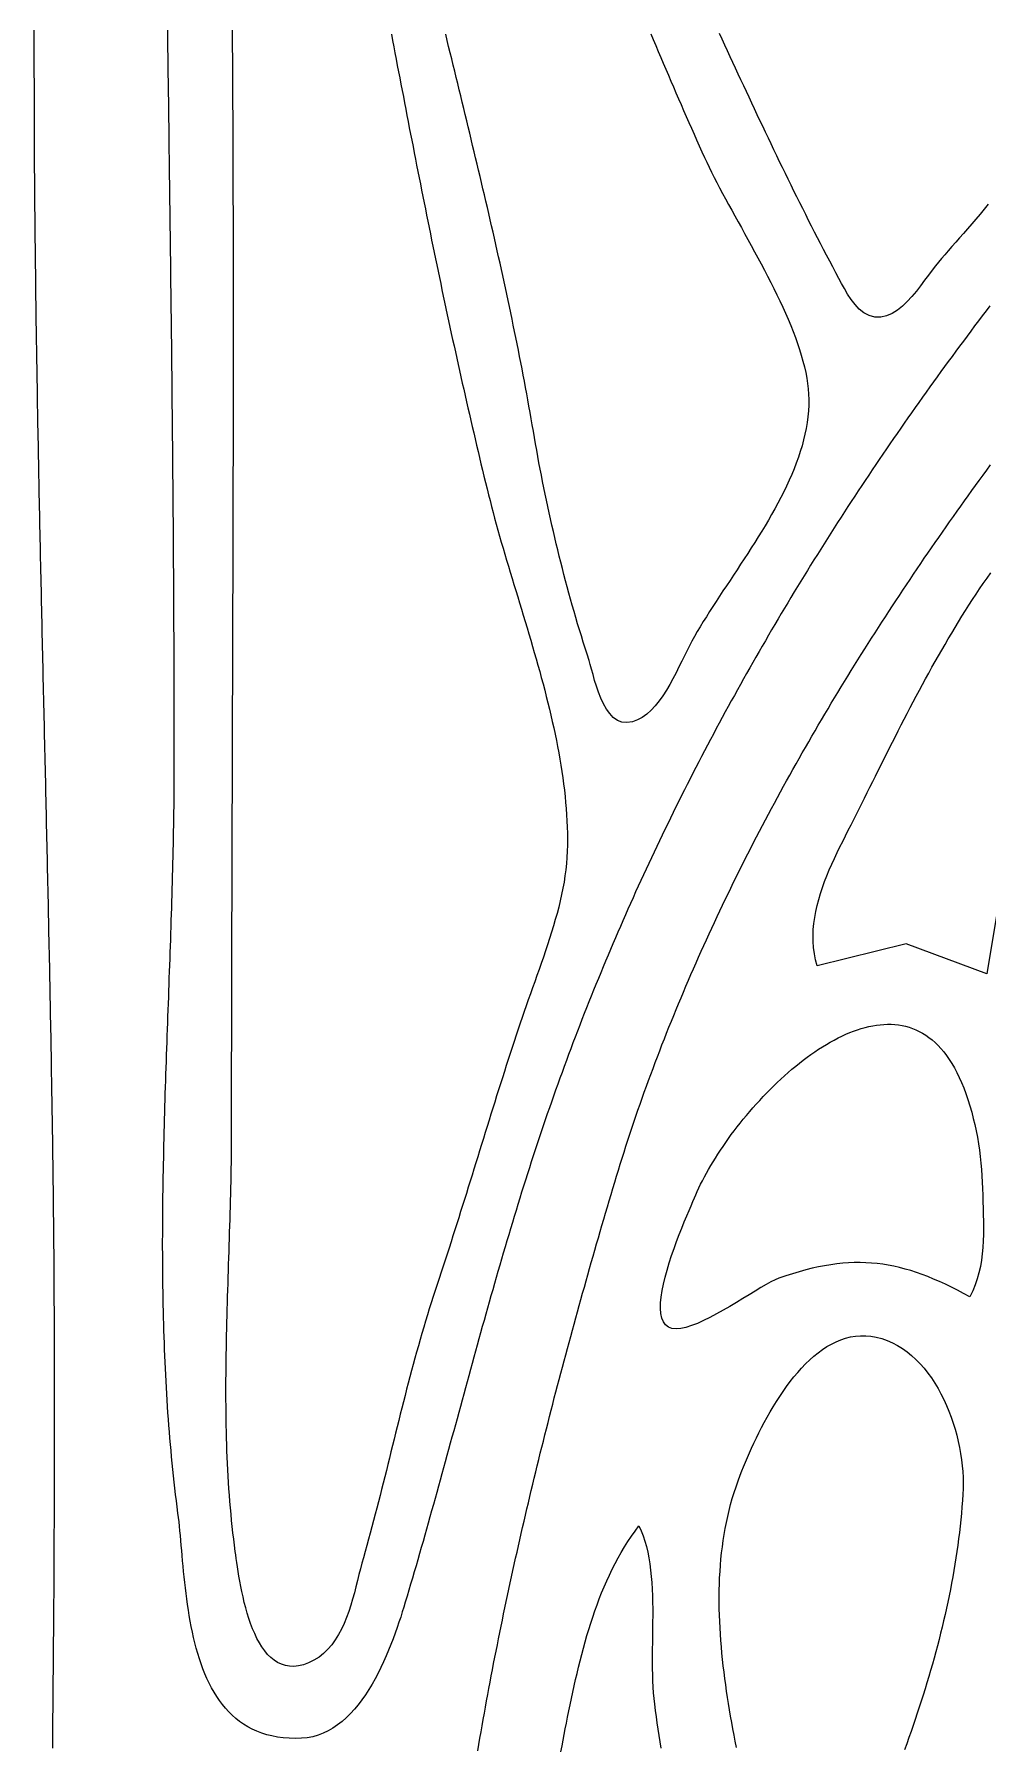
# Model space of a CAD drawing. Header units: millimetres. Extents: x 39 to 1143, y 32 to 1572.
# Drawn here: x 41.5 to 191.3, y 1089.4 to 1358.4 of the extents above; entities that cross this region are included whole.
import ezdxf

# ---------------------------------------------------------------- set-up
doc = ezdxf.new("R2010")
doc.units = ezdxf.units.MM
doc.layers.add('0_0_0', color=3, linetype='Continuous')

msp = doc.modelspace()

# ---------------------------------------------------------------- linework, layer by layer
at = {"layer": '0_0_0'}
for points in [[(44.41, 1089.16), (44.42, 1090.16), (44.43, 1091.16), (44.44, 1092.16), (44.45, 1093.16), (44.46, 1094.16), (44.47, 1095.16), (44.48, 1096.16), (44.49, 1097.16), (44.5, 1098.16), (44.51, 1099.16), (44.51, 1100.16), (44.52, 1101.16), (44.53, 1102.16), (44.54, 1103.16), (44.55, 1104.16), (44.56, 1105.16), (44.56, 1106.16), (44.57, 1107.16), (44.58, 1108.16), (44.59, 1109.16), (44.59, 1110.16), (44.6, 1111.16), (44.61, 1112.16), (44.62, 1113.16), (44.62, 1114.16), (44.63, 1115.16), (44.63, 1116.16), (44.64, 1117.16), (44.65, 1118.16), (44.65, 1119.16), (44.66, 1120.16), (44.66, 1121.16), (44.67, 1122.16), (44.67, 1123.16), (44.68, 1124.16), (44.68, 1125.15), (44.69, 1126.15), (44.69, 1127.15), (44.69, 1128.15), (44.7, 1129.15), (44.7, 1130.15), (44.7, 1131.15), (44.71, 1132.15), (44.71, 1133.15), (44.71, 1134.15), (44.71, 1135.14), (44.71, 1136.14), (44.72, 1137.14), (44.72, 1138.14), (44.72, 1139.14), (44.72, 1140.14), (44.72, 1141.14), (44.72, 1142.14), (44.72, 1143.13), (44.72, 1144.13), (44.72, 1145.13), (44.72, 1146.13), (44.71, 1147.13), (44.71, 1148.13), (44.71, 1149.13), (44.71, 1150.12), (44.71, 1151.12), (44.7, 1152.12), (44.7, 1153.12), (44.7, 1154.12), (44.69, 1155.11), (44.69, 1156.11), (44.68, 1157.11), (44.68, 1158.11), (44.67, 1159.11), (44.67, 1160.1), (44.66, 1161.1), (44.66, 1162.1), (44.65, 1163.1), (44.64, 1164.1), (44.64, 1165.09), (44.63, 1166.09), (44.62, 1167.09), (44.61, 1168.09), (44.6, 1169.08), (44.59, 1170.08), (44.58, 1171.08), (44.57, 1172.07), (44.56, 1173.07), (44.55, 1174.07), (44.54, 1175.07), (44.53, 1176.06), (44.52, 1177.06), (44.51, 1178.06), (44.49, 1179.06), (44.48, 1180.06), (44.47, 1181.06), (44.45, 1182.06), (44.44, 1183.06), (44.42, 1184.06), (44.41, 1185.06), (44.4, 1186.06), (44.38, 1187.06), (44.37, 1188.06), (44.35, 1189.06), (44.33, 1190.07), (44.32, 1191.07), (44.3, 1192.07), (44.29, 1193.07), (44.27, 1194.07), (44.25, 1195.07), (44.24, 1196.07), (44.22, 1197.07), (44.2, 1198.07), (44.18, 1199.07), (44.16, 1200.07), (44.15, 1201.07), (44.13, 1202.07), (44.11, 1203.07), (44.09, 1204.07), (44.07, 1205.07), (44.05, 1206.07), (44.03, 1207.07), (44.01, 1208.07), (44, 1209.07), (43.98, 1210.08), (43.96, 1211.08), (43.94, 1212.08), (43.92, 1213.08), (43.9, 1214.08), (43.87, 1215.08), (43.85, 1216.08), (43.83, 1217.08), (43.81, 1218.08), (43.79, 1219.08), (43.77, 1220.08), (43.75, 1221.08), (43.73, 1222.08), (43.71, 1223.08), (43.68, 1224.08), (43.66, 1225.08), (43.64, 1226.08), (43.62, 1227.08), (43.6, 1228.08), (43.58, 1229.08), (43.55, 1230.08), (43.53, 1231.08), (43.51, 1232.08), (43.49, 1233.08), (43.46, 1234.08), (43.44, 1235.08), (43.42, 1236.08), (43.4, 1237.08), (43.37, 1238.08), (43.35, 1239.08), (43.33, 1240.08), (43.31, 1241.08), (43.28, 1242.08), (43.26, 1243.08), (43.24, 1244.08), (43.21, 1245.08), (43.19, 1246.08), (43.17, 1247.09), (43.15, 1248.09), (43.12, 1249.09), (43.1, 1250.09), (43.08, 1251.09), (43.05, 1252.09), (43.03, 1253.09), (43.01, 1254.09), (42.99, 1255.09), (42.96, 1256.09), (42.94, 1257.09), (42.92, 1258.09), (42.89, 1259.09), (42.87, 1260.09), (42.85, 1261.09), (42.83, 1262.09), (42.8, 1263.09), (42.78, 1264.09), (42.76, 1265.09), (42.74, 1266.09), (42.72, 1267.09), (42.69, 1268.09), (42.67, 1269.09), (42.65, 1270.09), (42.63, 1271.09), (42.61, 1272.09), (42.58, 1273.09), (42.56, 1274.09), (42.54, 1275.09), (42.52, 1276.09), (42.5, 1277.09), (42.48, 1278.09), (42.46, 1279.09), (42.43, 1280.09), (42.41, 1281.08), (42.39, 1282.08), (42.37, 1283.08), (42.35, 1284.08), (42.33, 1285.08), (42.31, 1286.08), (42.29, 1287.08), (42.27, 1288.08), (42.25, 1289.08), (42.23, 1290.08), (42.21, 1291.08), (42.19, 1292.08), (42.18, 1293.08), (42.16, 1294.08), (42.14, 1295.08), (42.12, 1296.08), (42.1, 1297.08), (42.08, 1298.08), (42.07, 1299.08), (42.05, 1300.08), (42.03, 1301.08), (42.01, 1302.08), (42, 1303.08), (41.98, 1304.08), (41.96, 1305.08), (41.95, 1306.08), (41.93, 1307.08), (41.92, 1308.08), (41.9, 1309.08), (41.89, 1310.08), (41.87, 1311.08), (41.86, 1312.08), (41.84, 1313.08), (41.83, 1314.08), (41.81, 1315.08), (41.8, 1316.08), (41.79, 1317.08), (41.77, 1318.08), (41.76, 1319.08), (41.75, 1320.07), (41.74, 1321.07), (41.72, 1322.07), (41.71, 1323.07), (41.7, 1324.07), (41.69, 1325.07), (41.68, 1326.07), (41.67, 1327.07), (41.66, 1328.07), (41.65, 1329.07), (41.64, 1330.07), (41.63, 1331.07), (41.62, 1332.07), (41.61, 1333.07), (41.61, 1334.07), (41.6, 1335.07), (41.59, 1336.07), (41.58, 1337.07), (41.58, 1338.07), (41.57, 1339.07), (41.56, 1340.07), (41.56, 1341.07), (41.55, 1342.06), (41.55, 1343.06), (41.55, 1344.06), (41.54, 1345.06), (41.54, 1346.06), (41.53, 1347.06), (41.53, 1348.06), (41.53, 1349.06), (41.53, 1350.06), (41.53, 1351.06), (41.52, 1352.06), (41.52, 1353.06), (41.52, 1354.06), (41.52, 1355.06), (41.52, 1356.06), (41.52, 1357.06), (41.52, 1358.06), (41.51, 1359.06)], [(191.68, 1315.76), (191.08, 1314.97), (190.48, 1314.18), (189.88, 1313.39), (189.28, 1312.6), (188.69, 1311.8), (188.09, 1311.01), (187.5, 1310.21), (186.91, 1309.42), (186.32, 1308.62), (185.73, 1307.82), (185.14, 1307.02), (184.56, 1306.22), (183.97, 1305.42), (183.39, 1304.62), (182.81, 1303.81), (182.23, 1303.01), (181.65, 1302.2), (181.08, 1301.4), (180.5, 1300.59), (179.93, 1299.78), (179.36, 1298.97), (178.79, 1298.16), (178.22, 1297.34), (177.66, 1296.53), (177.09, 1295.72), (176.53, 1294.9), (175.97, 1294.09), (175.41, 1293.27), (174.85, 1292.45), (174.29, 1291.63), (173.74, 1290.81), (173.18, 1289.99), (172.63, 1289.16), (172.08, 1288.34), (171.53, 1287.52), (170.99, 1286.69), (170.44, 1285.86), (169.9, 1285.04), (169.36, 1284.21), (168.82, 1283.38), (168.28, 1282.55), (167.74, 1281.71), (167.21, 1280.88), (166.67, 1280.05), (166.14, 1279.21), (165.61, 1278.38), (165.09, 1277.54), (164.56, 1276.7), (164.03, 1275.86), (163.51, 1275.02), (162.99, 1274.18), (162.47, 1273.34), (161.96, 1272.49), (161.44, 1271.65), (160.93, 1270.8), (160.41, 1269.96), (159.9, 1269.11), (159.4, 1268.26), (158.89, 1267.41), (158.39, 1266.56), (157.88, 1265.71), (157.38, 1264.86), (156.88, 1264), (156.39, 1263.15), (155.89, 1262.29), (155.4, 1261.44), (154.9, 1260.58), (154.41, 1259.72), (153.93, 1258.86), (153.44, 1258), (152.96, 1257.14), (152.47, 1256.28), (151.99, 1255.41), (151.52, 1254.55), (151.04, 1253.68), (150.56, 1252.82), (150.09, 1251.95), (149.62, 1251.08), (149.15, 1250.21), (148.68, 1249.34), (148.22, 1248.47), (147.76, 1247.6), (147.3, 1246.72), (146.84, 1245.85), (146.38, 1244.97), (145.92, 1244.1), (145.47, 1243.22), (145.02, 1242.34), (144.57, 1241.46), (144.12, 1240.58), (143.68, 1239.7), (143.24, 1238.82), (142.79, 1237.93), (142.35, 1237.05), (141.92, 1236.16), (141.48, 1235.28), (141.05, 1234.39), (140.62, 1233.5), (140.19, 1232.61), (139.76, 1231.72), (139.34, 1230.83), (138.91, 1229.94), (138.49, 1229.05), (138.08, 1228.15), (137.66, 1227.26), (137.24, 1226.36), (136.83, 1225.46), (136.42, 1224.57), (136.01, 1223.67), (135.61, 1222.77), (135.2, 1221.87), (134.8, 1220.96), (134.4, 1220.06), (134.01, 1219.16), (133.61, 1218.25), (133.22, 1217.35), (132.83, 1216.44), (132.44, 1215.53), (132.05, 1214.62), (131.67, 1213.72), (131.28, 1212.81), (130.9, 1211.89), (130.53, 1210.98), (130.15, 1210.07), (129.78, 1209.15), (129.4, 1208.24), (129.04, 1207.32), (128.67, 1206.41), (128.3, 1205.49), (127.94, 1204.57), (127.58, 1203.65), (127.22, 1202.73), (126.87, 1201.81), (126.51, 1200.88), (126.16, 1199.96), (125.81, 1199.04), (125.47, 1198.11), (125.12, 1197.18), (124.78, 1196.26), (124.44, 1195.33), (124.1, 1194.4), (123.77, 1193.47), (123.44, 1192.54), (123.11, 1191.61), (122.78, 1190.67), (122.45, 1189.74), (122.13, 1188.81), (121.81, 1187.87), (121.49, 1186.93), (121.17, 1186), (120.86, 1185.06), (120.54, 1184.11), (120.23, 1183.16), (119.92, 1182.21), (119.61, 1181.26), (119.31, 1180.31), (119, 1179.36), (118.7, 1178.41), (118.4, 1177.45), (118.1, 1176.5), (117.81, 1175.55), (117.51, 1174.59), (117.22, 1173.63), (116.93, 1172.68), (116.64, 1171.72), (116.35, 1170.76), (116.06, 1169.81), (115.78, 1168.85), (115.5, 1167.89), (115.21, 1166.93), (114.93, 1165.97), (114.65, 1165.01), (114.38, 1164.05), (114.1, 1163.09), (113.82, 1162.13), (113.55, 1161.16), (113.28, 1160.2), (113, 1159.24), (112.73, 1158.28), (112.46, 1157.31), (112.19, 1156.35), (111.92, 1155.39), (111.65, 1154.42), (111.39, 1153.46), (111.12, 1152.49), (110.85, 1151.53), (110.59, 1150.56), (110.32, 1149.6), (110.06, 1148.63), (109.79, 1147.67), (109.53, 1146.7), (109.26, 1145.74), (109, 1144.77), (108.74, 1143.81), (108.47, 1142.84), (108.21, 1141.88), (107.95, 1140.91), (107.68, 1139.95), (107.42, 1138.98), (107.15, 1138.02), (106.89, 1137.05), (106.63, 1136.09), (106.36, 1135.12), (106.1, 1134.16), (105.83, 1133.19), (105.57, 1132.23), (105.3, 1131.26), (105.03, 1130.3), (104.77, 1129.34), (104.5, 1128.37), (104.23, 1127.41), (103.96, 1126.45), (103.69, 1125.49), (103.42, 1124.52), (103.15, 1123.56), (102.88, 1122.6), (102.6, 1121.64), (102.33, 1120.68), (102.05, 1119.72), (101.78, 1118.76), (101.5, 1117.8), (101.22, 1116.84), (100.94, 1115.88), (100.66, 1114.93), (100.37, 1113.97), (100.09, 1113.01), (99.8, 1112.06), (99.58, 1111.32), (99.34, 1110.55), (99.09, 1109.75), (98.81, 1108.93), (98.52, 1108.08), (98.22, 1107.21), (97.89, 1106.33), (97.55, 1105.43), (97.19, 1104.53), (96.81, 1103.63), (96.41, 1102.73), (95.98, 1101.83), (95.54, 1100.94), (95.08, 1100.06), (94.59, 1099.2), (94.09, 1098.35), (93.56, 1097.54), (93, 1096.74), (92.43, 1095.98), (91.83, 1095.26), (91.2, 1094.57), (90.55, 1093.93), (89.88, 1093.33), (89.18, 1092.79), (88.45, 1092.3), (87.7, 1091.86), (86.92, 1091.49), (86.11, 1091.19), (85.28, 1090.95), (84.42, 1090.79), (83.52, 1090.71), (82.52, 1090.68), (81.55, 1090.7), (80.62, 1090.78), (79.72, 1090.89), (78.86, 1091.06), (78.04, 1091.26), (77.25, 1091.51), (76.5, 1091.8), (75.77, 1092.13), (75.08, 1092.49), (74.42, 1092.9), (73.79, 1093.33), (73.2, 1093.81), (72.62, 1094.31), (72.08, 1094.84), (71.57, 1095.41), (71.08, 1096), (70.61, 1096.62), (70.18, 1097.27), (69.76, 1097.94), (69.37, 1098.63), (69, 1099.35), (68.65, 1100.08), (68.33, 1100.84), (68.02, 1101.61), (67.73, 1102.4), (67.46, 1103.2), (67.21, 1104.01), (66.97, 1104.84), (66.76, 1105.68), (66.55, 1106.53), (66.36, 1107.38), (66.19, 1108.24), (66.02, 1109.11), (65.87, 1109.98), (65.73, 1110.85), (65.6, 1111.73), (65.48, 1112.6), (65.37, 1113.47), (65.26, 1114.34), (65.17, 1115.2), (65.07, 1116.06), (64.99, 1116.91), (64.91, 1117.75), (64.83, 1118.59), (64.76, 1119.41), (64.69, 1120.21), (64.62, 1121.01), (64.55, 1121.79), (64.48, 1122.55), (64.41, 1123.29), (64.33, 1124.02), (64.26, 1124.72), (64.18, 1125.4), (64.1, 1126.06), (63.97, 1127.04), (63.85, 1128.02), (63.73, 1129), (63.62, 1129.98), (63.51, 1130.96), (63.4, 1131.95), (63.3, 1132.93), (63.2, 1133.92), (63.1, 1134.91), (63.01, 1135.89), (62.92, 1136.88), (62.84, 1137.87), (62.76, 1138.86), (62.68, 1139.85), (62.61, 1140.84), (62.53, 1141.83), (62.47, 1142.83), (62.4, 1143.82), (62.34, 1144.81), (62.28, 1145.81), (62.23, 1146.8), (62.18, 1147.8), (62.13, 1148.79), (62.08, 1149.79), (62.04, 1150.79), (62, 1151.79), (61.96, 1152.79), (61.92, 1153.79), (61.89, 1154.78), (61.86, 1155.79), (61.84, 1156.79), (61.81, 1157.79), (61.79, 1158.79), (61.77, 1159.79), (61.75, 1160.79), (61.74, 1161.8), (61.72, 1162.8), (61.71, 1163.8), (61.71, 1164.81), (61.7, 1165.81), (61.7, 1166.82), (61.69, 1167.82), (61.69, 1168.83), (61.7, 1169.83), (61.7, 1170.84), (61.7, 1171.85), (61.71, 1172.85), (61.72, 1173.86), (61.73, 1174.87), (61.74, 1175.87), (61.76, 1176.88), (61.77, 1177.89), (61.79, 1178.9), (61.81, 1179.91), (61.83, 1180.91), (61.85, 1181.92), (61.87, 1182.93), (61.89, 1183.94), (61.92, 1184.95), (61.94, 1185.96), (61.97, 1186.97), (62, 1187.97), (62.02, 1188.98), (62.05, 1189.99), (62.08, 1191), (62.11, 1192.01), (62.15, 1193.02), (62.18, 1194.03), (62.21, 1195.03), (62.24, 1196.04), (62.28, 1197.05), (62.31, 1198.06), (62.35, 1199.07), (62.38, 1200.08), (62.42, 1201.08), (62.45, 1202.09), (62.49, 1203.1), (62.53, 1204.11), (62.56, 1205.11), (62.6, 1206.12), (62.64, 1207.13), (62.67, 1208.13), (62.71, 1209.14), (62.74, 1210.14), (62.78, 1211.15), (62.82, 1212.15), (62.85, 1213.16), (62.89, 1214.16), (62.92, 1215.17), (62.96, 1216.17), (62.99, 1217.17), (63.02, 1218.18), (63.05, 1219.18), (63.09, 1220.18), (63.12, 1221.18), (63.15, 1222.18), (63.18, 1223.18), (63.21, 1224.18), (63.23, 1225.18), (63.26, 1226.18), (63.29, 1227.18), (63.31, 1228.18), (63.34, 1229.18), (63.36, 1230.17), (63.38, 1231.17), (63.4, 1232.17), (63.42, 1233.16), (63.44, 1234.15), (63.45, 1235.15), (63.47, 1236.14), (63.48, 1237.13), (63.49, 1238.12), (63.5, 1239.12), (63.51, 1240.11), (63.52, 1241.09), (63.52, 1242.08), (63.52, 1243.07), (63.52, 1244.06), (63.52, 1245.06), (63.52, 1246.05), (63.52, 1247.05), (63.52, 1248.05), (63.52, 1249.05), (63.52, 1250.05), (63.52, 1251.05), (63.52, 1252.05), (63.51, 1253.05), (63.51, 1254.04), (63.51, 1255.04), (63.51, 1256.04), (63.5, 1257.04), (63.5, 1258.04), (63.5, 1259.04), (63.49, 1260.04), (63.49, 1261.04), (63.49, 1262.04), (63.48, 1263.04), (63.48, 1264.03), (63.47, 1265.03), (63.47, 1266.03), (63.46, 1267.03), (63.46, 1268.03), (63.45, 1269.03), (63.45, 1270.03), (63.44, 1271.03), (63.44, 1272.03), (63.43, 1273.03), (63.43, 1274.03), (63.42, 1275.03), (63.41, 1276.03), (63.41, 1277.03), (63.4, 1278.03), (63.39, 1279.03), (63.39, 1280.03), (63.38, 1281.03), (63.37, 1282.03), (63.36, 1283.03), (63.36, 1284.02), (63.35, 1285.02), (63.34, 1286.02), (63.33, 1287.02), (63.32, 1288.02), (63.31, 1289.02), (63.31, 1290.02), (63.3, 1291.02), (63.29, 1292.02), (63.28, 1293.02), (63.27, 1294.02), (63.26, 1295.02), (63.25, 1296.02), (63.24, 1297.02), (63.23, 1298.02), (63.22, 1299.02), (63.21, 1300.02), (63.2, 1301.02), (63.19, 1302.03), (63.18, 1303.03), (63.17, 1304.03), (63.16, 1305.03), (63.15, 1306.03), (63.14, 1307.03), (63.13, 1308.03), (63.12, 1309.03), (63.11, 1310.03), (63.1, 1311.03), (63.08, 1312.03), (63.07, 1313.03), (63.06, 1314.03), (63.05, 1315.03), (63.04, 1316.03), (63.03, 1317.03), (63.02, 1318.03), (63, 1319.03), (62.99, 1320.03), (62.98, 1321.03), (62.97, 1322.03), (62.96, 1323.03), (62.94, 1324.03), (62.93, 1325.03), (62.92, 1326.04), (62.91, 1327.04), (62.89, 1328.04), (62.88, 1329.04), (62.87, 1330.04), (62.86, 1331.04), (62.84, 1332.04), (62.83, 1333.04), (62.82, 1334.04), (62.81, 1335.04), (62.79, 1336.04), (62.78, 1337.04), (62.77, 1338.04), (62.75, 1339.04), (62.74, 1340.04), (62.73, 1341.05), (62.71, 1342.05), (62.7, 1343.05), (62.69, 1344.05), (62.67, 1345.05), (62.66, 1346.05), (62.65, 1347.05), (62.64, 1348.05), (62.62, 1349.05), (62.61, 1350.05), (62.6, 1351.05), (62.58, 1352.05), (62.57, 1353.05), (62.56, 1354.05), (62.54, 1355.06), (62.53, 1356.06), (62.52, 1357.06), (62.5, 1358.06), (62.49, 1359.06)], [(97.63, 1358.44), (97.81, 1357.46), (98, 1356.48), (98.19, 1355.5), (98.38, 1354.51), (98.56, 1353.53), (98.75, 1352.55), (98.94, 1351.57), (99.13, 1350.59), (99.32, 1349.61), (99.51, 1348.63), (99.69, 1347.65), (99.88, 1346.67), (100.07, 1345.69), (100.26, 1344.71), (100.45, 1343.73), (100.64, 1342.75), (100.84, 1341.77), (101.03, 1340.79), (101.22, 1339.81), (101.41, 1338.83), (101.6, 1337.85), (101.8, 1336.87), (101.99, 1335.89), (102.19, 1334.91), (102.38, 1333.93), (102.58, 1332.95), (102.77, 1331.97), (102.97, 1330.99), (103.17, 1330.01), (103.36, 1329.04), (103.56, 1328.06), (103.76, 1327.08), (103.96, 1326.1), (104.16, 1325.12), (104.36, 1324.14), (104.56, 1323.17), (104.77, 1322.19), (104.97, 1321.21), (105.17, 1320.23), (105.38, 1319.25), (105.58, 1318.28), (105.79, 1317.3), (106, 1316.32), (106.2, 1315.34), (106.41, 1314.37), (106.62, 1313.39), (106.83, 1312.41), (107.04, 1311.44), (107.25, 1310.46), (107.47, 1309.48), (107.68, 1308.51), (107.9, 1307.53), (108.11, 1306.55), (108.33, 1305.58), (108.55, 1304.6), (108.77, 1303.62), (108.99, 1302.65), (109.21, 1301.67), (109.43, 1300.69), (109.65, 1299.72), (109.88, 1298.74), (110.1, 1297.77), (110.33, 1296.79), (110.56, 1295.81), (110.78, 1294.84), (111.01, 1293.86), (111.25, 1292.89), (111.48, 1291.91), (111.71, 1290.93), (111.95, 1289.96), (112.18, 1288.98), (112.42, 1288.01), (112.66, 1287.03), (112.9, 1286.06), (113.13, 1285.15), (113.36, 1284.23), (113.6, 1283.31), (113.85, 1282.38), (114.11, 1281.45), (114.37, 1280.52), (114.63, 1279.58), (114.9, 1278.65), (115.18, 1277.7), (115.46, 1276.76), (115.74, 1275.81), (116.02, 1274.85), (116.31, 1273.9), (116.6, 1272.94), (116.89, 1271.98), (117.18, 1271.01), (117.48, 1270.05), (117.77, 1269.08), (118.06, 1268.11), (118.36, 1267.14), (118.65, 1266.16), (118.94, 1265.19), (119.24, 1264.21), (119.52, 1263.23), (119.81, 1262.25), (120.09, 1261.27), (120.38, 1260.29), (120.65, 1259.31), (120.93, 1258.32), (121.19, 1257.34), (121.46, 1256.36), (121.72, 1255.37), (121.97, 1254.38), (122.22, 1253.4), (122.46, 1252.41), (122.69, 1251.43), (122.92, 1250.44), (123.14, 1249.46), (123.35, 1248.47), (123.55, 1247.49), (123.74, 1246.51), (123.93, 1245.53), (124.1, 1244.55), (124.27, 1243.57), (124.42, 1242.59), (124.56, 1241.61), (124.69, 1240.64), (124.81, 1239.66), (124.92, 1238.69), (125.01, 1237.72), (125.1, 1236.76), (125.16, 1235.79), (125.22, 1234.83), (125.26, 1233.87), (125.28, 1232.91), (125.29, 1231.96), (125.29, 1231.01), (125.26, 1230.06), (125.22, 1229.1), (125.14, 1228.14), (125.04, 1227.17), (124.91, 1226.2), (124.76, 1225.23), (124.58, 1224.25), (124.38, 1223.27), (124.16, 1222.28), (123.92, 1221.3), (123.67, 1220.31), (123.39, 1219.32), (123.11, 1218.33), (122.81, 1217.35), (122.5, 1216.36), (122.18, 1215.38), (121.85, 1214.4), (121.52, 1213.42), (121.18, 1212.45), (120.84, 1211.48), (120.5, 1210.52), (120.15, 1209.56), (119.81, 1208.61), (119.47, 1207.66), (119.13, 1206.72), (118.8, 1205.79), (118.48, 1204.87), (118.16, 1203.96), (117.86, 1203.06), (117.54, 1202.11), (117.23, 1201.15), (116.92, 1200.2), (116.6, 1199.25), (116.3, 1198.3), (115.99, 1197.34), (115.68, 1196.39), (115.38, 1195.44), (115.07, 1194.48), (114.77, 1193.53), (114.47, 1192.57), (114.17, 1191.62), (113.87, 1190.66), (113.57, 1189.7), (113.27, 1188.75), (112.97, 1187.79), (112.67, 1186.84), (112.38, 1185.88), (112.08, 1184.92), (111.78, 1183.97), (111.49, 1183.01), (111.19, 1182.05), (110.89, 1181.1), (110.6, 1180.14), (110.3, 1179.18), (110.01, 1178.23), (109.71, 1177.27), (109.41, 1176.32), (109.11, 1175.36), (108.81, 1174.4), (108.51, 1173.45), (108.21, 1172.49), (107.91, 1171.54), (107.61, 1170.58), (107.31, 1169.63), (107.01, 1168.68), (106.7, 1167.72), (106.39, 1166.77), (106.09, 1165.82), (105.78, 1164.86), (105.47, 1163.91), (105.15, 1162.96), (104.84, 1162.01), (104.52, 1161.06), (104.21, 1160.1), (103.9, 1159.14), (103.59, 1158.18), (103.29, 1157.21), (103, 1156.25), (102.71, 1155.28), (102.42, 1154.31), (102.14, 1153.34), (101.87, 1152.37), (101.59, 1151.39), (101.33, 1150.42), (101.06, 1149.44), (100.8, 1148.47), (100.54, 1147.49), (100.28, 1146.51), (100.03, 1145.53), (99.78, 1144.55), (99.53, 1143.57), (99.28, 1142.59), (99.03, 1141.61), (98.78, 1140.62), (98.54, 1139.64), (98.3, 1138.66), (98.05, 1137.67), (97.81, 1136.69), (97.57, 1135.71), (97.33, 1134.72), (97.08, 1133.74), (96.84, 1132.76), (96.59, 1131.77), (96.35, 1130.79), (96.1, 1129.81), (95.85, 1128.83), (95.6, 1127.85), (95.35, 1126.87), (95.1, 1125.89), (94.84, 1124.91), (94.58, 1123.93), (94.32, 1122.95), (94.05, 1121.98), (93.78, 1121), (93.51, 1120.03), (93.23, 1119.06), (93, 1118.22), (92.77, 1117.34), (92.54, 1116.42), (92.31, 1115.48), (92.06, 1114.52), (91.81, 1113.55), (91.53, 1112.57), (91.24, 1111.59), (90.92, 1110.62), (90.57, 1109.67), (90.19, 1108.74), (89.77, 1107.84), (89.31, 1106.98), (88.8, 1106.16), (88.25, 1105.39), (87.64, 1104.68), (86.98, 1104.04), (86.26, 1103.47), (85.47, 1102.97), (84.62, 1102.56), (83.82, 1102.26), (83.05, 1102.08), (82.32, 1102), (81.63, 1102.01), (80.97, 1102.12), (80.35, 1102.32), (79.76, 1102.6), (79.21, 1102.96), (78.68, 1103.39), (78.19, 1103.88), (77.73, 1104.44), (77.3, 1105.05), (76.89, 1105.7), (76.51, 1106.4), (76.16, 1107.14), (75.83, 1107.91), (75.52, 1108.71), (75.24, 1109.53), (74.98, 1110.36), (74.74, 1111.21), (74.52, 1112.05), (74.32, 1112.9), (74.13, 1113.74), (73.97, 1114.57), (73.81, 1115.37), (73.68, 1116.16), (73.55, 1116.91), (73.44, 1117.64), (73.34, 1118.32), (73.25, 1118.95), (73.17, 1119.53), (73.1, 1120.06), (72.97, 1121.03), (72.85, 1122), (72.74, 1122.98), (72.63, 1123.96), (72.53, 1124.94), (72.43, 1125.92), (72.34, 1126.91), (72.26, 1127.9), (72.18, 1128.89), (72.11, 1129.88), (72.05, 1130.87), (71.99, 1131.86), (71.93, 1132.86), (71.88, 1133.86), (71.84, 1134.86), (71.8, 1135.86), (71.77, 1136.86), (71.74, 1137.86), (71.71, 1138.87), (71.69, 1139.87), (71.67, 1140.88), (71.66, 1141.89), (71.65, 1142.9), (71.64, 1143.91), (71.64, 1144.92), (71.64, 1145.93), (71.64, 1146.94), (71.65, 1147.95), (71.66, 1148.96), (71.67, 1149.98), (71.68, 1150.99), (71.7, 1152), (71.72, 1153.02), (71.74, 1154.03), (71.76, 1155.04), (71.79, 1156.06), (71.81, 1157.07), (71.84, 1158.08), (71.87, 1159.1), (71.9, 1160.11), (71.93, 1161.12), (71.96, 1162.13), (71.99, 1163.14), (72.02, 1164.15), (72.06, 1165.16), (72.09, 1166.17), (72.12, 1167.18), (72.15, 1168.18), (72.19, 1169.19), (72.22, 1170.2), (72.25, 1171.2), (72.28, 1172.2), (72.31, 1173.2), (72.34, 1174.2), (72.36, 1175.2), (72.39, 1176.2), (72.41, 1177.19), (72.43, 1178.18), (72.45, 1179.17), (72.47, 1180.16), (72.49, 1181.15), (72.5, 1182.14), (72.51, 1183.12), (72.52, 1184.1), (72.52, 1185.08), (72.52, 1186.06), (72.52, 1187.06), (72.52, 1188.06), (72.53, 1189.06), (72.53, 1190.06), (72.53, 1191.06), (72.53, 1192.06), (72.53, 1193.06), (72.53, 1194.06), (72.53, 1195.06), (72.53, 1196.06), (72.53, 1197.06), (72.53, 1198.06), (72.54, 1199.06), (72.54, 1200.06), (72.54, 1201.06), (72.54, 1202.06), (72.54, 1203.06), (72.54, 1204.06), (72.55, 1205.06), (72.55, 1206.06), (72.55, 1207.06), (72.55, 1208.06), (72.55, 1209.06), (72.56, 1210.06), (72.56, 1211.06), (72.56, 1212.07), (72.56, 1213.07), (72.57, 1214.07), (72.57, 1215.07), (72.57, 1216.07), (72.57, 1217.07), (72.58, 1218.07), (72.58, 1219.07), (72.58, 1220.07), (72.59, 1221.07), (72.59, 1222.07), (72.59, 1223.07), (72.59, 1224.07), (72.6, 1225.07), (72.6, 1226.07), (72.6, 1227.07), (72.61, 1228.07), (72.61, 1229.07), (72.61, 1230.07), (72.62, 1231.06), (72.62, 1232.06), (72.62, 1233.06), (72.63, 1234.06), (72.63, 1235.06), (72.63, 1236.06), (72.63, 1237.06), (72.64, 1238.06), (72.64, 1239.06), (72.64, 1240.06), (72.65, 1241.06), (72.65, 1242.06), (72.66, 1243.06), (72.66, 1244.06), (72.66, 1245.06), (72.67, 1246.06), (72.67, 1247.06), (72.67, 1248.06), (72.68, 1249.06), (72.68, 1250.06), (72.68, 1251.06), (72.69, 1252.06), (72.69, 1253.06), (72.69, 1254.06), (72.7, 1255.06), (72.7, 1256.06), (72.7, 1257.06), (72.71, 1258.06), (72.71, 1259.06), (72.71, 1260.06), (72.72, 1261.06), (72.72, 1262.06), (72.72, 1263.06), (72.73, 1264.06), (72.73, 1265.06), (72.73, 1266.06), (72.73, 1267.06), (72.74, 1268.06), (72.74, 1269.06), (72.74, 1270.06), (72.75, 1271.06), (72.75, 1272.06), (72.75, 1273.06), (72.76, 1274.06), (72.76, 1275.05), (72.76, 1276.05), (72.76, 1277.05), (72.77, 1278.05), (72.77, 1279.05), (72.77, 1280.05), (72.77, 1281.05), (72.78, 1282.05), (72.78, 1283.05), (72.78, 1284.05), (72.78, 1285.05), (72.79, 1286.05), (72.79, 1287.05), (72.79, 1288.05), (72.79, 1289.05), (72.79, 1290.05), (72.8, 1291.05), (72.8, 1292.05), (72.8, 1293.05), (72.8, 1294.05), (72.8, 1295.05), (72.8, 1296.05), (72.81, 1297.05), (72.81, 1298.05), (72.81, 1299.05), (72.81, 1300.05), (72.81, 1301.05), (72.81, 1302.05), (72.81, 1303.05), (72.81, 1304.05), (72.81, 1305.05), (72.82, 1306.05), (72.82, 1307.05), (72.82, 1308.05), (72.82, 1309.05), (72.82, 1310.05), (72.82, 1311.05), (72.82, 1312.05), (72.82, 1313.05), (72.82, 1314.05), (72.82, 1315.04), (72.82, 1316.04), (72.82, 1317.04), (72.82, 1318.04), (72.81, 1319.04), (72.81, 1320.04), (72.81, 1321.04), (72.81, 1322.04), (72.81, 1323.04), (72.81, 1324.04), (72.81, 1325.04), (72.81, 1326.04), (72.8, 1327.04), (72.8, 1328.04), (72.8, 1329.04), (72.8, 1330.04), (72.8, 1331.04), (72.79, 1332.04), (72.79, 1333.04), (72.79, 1334.04), (72.79, 1335.04), (72.78, 1336.04), (72.78, 1337.04), (72.78, 1338.04), (72.77, 1339.04), (72.77, 1340.04), (72.77, 1341.04), (72.76, 1342.04), (72.76, 1343.04), (72.75, 1344.04), (72.75, 1345.04), (72.75, 1346.04), (72.74, 1347.05), (72.74, 1348.05), (72.73, 1349.05), (72.73, 1350.05), (72.72, 1351.05), (72.72, 1352.05), (72.71, 1353.05), (72.7, 1354.05), (72.7, 1355.05), (72.69, 1356.05), (72.69, 1357.05), (72.68, 1358.05), (72.67, 1359.05)], [(138.4, 1358.52), (138.79, 1357.59), (139.18, 1356.66), (139.57, 1355.73), (139.96, 1354.8), (140.36, 1353.87), (140.75, 1352.94), (141.15, 1352.01), (141.54, 1351.08), (141.94, 1350.15), (142.34, 1349.22), (142.74, 1348.3), (143.15, 1347.37), (143.55, 1346.44), (143.95, 1345.52), (144.36, 1344.59), (144.77, 1343.67), (145.18, 1342.75), (145.59, 1341.82), (146, 1340.9), (146.41, 1339.98), (146.83, 1339.06), (147.18, 1338.31), (147.54, 1337.54), (147.93, 1336.75), (148.34, 1335.94), (148.77, 1335.12), (149.21, 1334.28), (149.66, 1333.43), (150.13, 1332.56), (150.61, 1331.68), (151.11, 1330.79), (151.61, 1329.88), (152.11, 1328.97), (152.62, 1328.05), (153.14, 1327.11), (153.66, 1326.17), (154.18, 1325.22), (154.7, 1324.27), (155.22, 1323.31), (155.73, 1322.35), (156.24, 1321.38), (156.75, 1320.42), (157.24, 1319.45), (157.73, 1318.47), (158.2, 1317.5), (158.67, 1316.53), (159.12, 1315.57), (159.55, 1314.6), (159.97, 1313.64), (160.37, 1312.68), (160.75, 1311.73), (161.11, 1310.78), (161.44, 1309.85), (161.75, 1308.92), (162.04, 1308), (162.3, 1307.08), (162.53, 1306.18), (162.73, 1305.3), (162.9, 1304.42), (163.03, 1303.56), (163.13, 1302.71), (163.19, 1301.88), (163.22, 1301.06), (163.21, 1300.15), (163.16, 1299.24), (163.08, 1298.33), (162.96, 1297.42), (162.8, 1296.51), (162.62, 1295.6), (162.4, 1294.69), (162.15, 1293.78), (161.88, 1292.87), (161.58, 1291.97), (161.25, 1291.06), (160.9, 1290.16), (160.53, 1289.25), (160.13, 1288.35), (159.71, 1287.45), (159.28, 1286.55), (158.83, 1285.65), (158.36, 1284.76), (157.87, 1283.87), (157.38, 1282.98), (156.87, 1282.1), (156.35, 1281.21), (155.82, 1280.34), (155.28, 1279.46), (154.73, 1278.59), (154.18, 1277.72), (153.63, 1276.86), (153.07, 1276), (152.51, 1275.15), (151.95, 1274.3), (151.39, 1273.46), (150.84, 1272.62), (150.28, 1271.79), (149.73, 1270.96), (149.19, 1270.14), (148.66, 1269.33), (148.14, 1268.52), (147.62, 1267.72), (147.12, 1266.92), (146.63, 1266.14), (146.15, 1265.35), (145.7, 1264.58), (145.25, 1263.82), (144.83, 1263.06), (144.46, 1262.36), (144.08, 1261.6), (143.68, 1260.78), (143.26, 1259.91), (142.82, 1259.02), (142.36, 1258.1), (141.88, 1257.18), (141.37, 1256.27), (140.84, 1255.37), (140.28, 1254.51), (139.7, 1253.69), (139.08, 1252.92), (138.44, 1252.23), (137.76, 1251.62), (137.05, 1251.1), (136.31, 1250.69), (135.52, 1250.4), (134.65, 1250.27), (133.86, 1250.35), (133.15, 1250.63), (132.5, 1251.09), (131.93, 1251.69), (131.41, 1252.41), (130.95, 1253.23), (130.54, 1254.11), (130.18, 1255.04), (129.86, 1255.99), (129.57, 1256.92), (129.32, 1257.82), (129.09, 1258.66), (128.88, 1259.42), (128.69, 1260.06), (128.38, 1261.02), (128.07, 1261.98), (127.77, 1262.94), (127.48, 1263.9), (127.19, 1264.86), (126.9, 1265.82), (126.62, 1266.78), (126.34, 1267.75), (126.06, 1268.71), (125.79, 1269.67), (125.52, 1270.64), (125.26, 1271.6), (125, 1272.57), (124.75, 1273.54), (124.5, 1274.51), (124.25, 1275.47), (124.01, 1276.44), (123.77, 1277.41), (123.53, 1278.39), (123.3, 1279.36), (123.08, 1280.33), (122.85, 1281.31), (122.63, 1282.28), (122.42, 1283.26), (122.2, 1284.23), (122, 1285.21), (121.79, 1286.19), (121.59, 1287.17), (121.39, 1288.16), (121.2, 1289.14), (121.01, 1290.12), (120.82, 1291.11), (120.64, 1292.1), (120.46, 1293.08), (120.28, 1294.07), (120.11, 1295.07), (119.94, 1296.06), (119.77, 1297.04), (119.6, 1298.02), (119.43, 1299), (119.25, 1299.99), (119.08, 1300.97), (118.9, 1301.95), (118.72, 1302.93), (118.53, 1303.91), (118.35, 1304.89), (118.16, 1305.87), (117.97, 1306.85), (117.78, 1307.82), (117.59, 1308.8), (117.39, 1309.78), (117.19, 1310.76), (116.99, 1311.74), (116.79, 1312.71), (116.59, 1313.69), (116.39, 1314.67), (116.18, 1315.64), (115.97, 1316.62), (115.77, 1317.59), (115.56, 1318.57), (115.34, 1319.54), (115.13, 1320.52), (114.92, 1321.49), (114.7, 1322.47), (114.48, 1323.44), (114.27, 1324.42), (114.05, 1325.39), (113.83, 1326.37), (113.6, 1327.34), (113.38, 1328.31), (113.16, 1329.29), (112.93, 1330.26), (112.71, 1331.23), (112.48, 1332.2), (112.25, 1333.18), (112.02, 1334.15), (111.79, 1335.12), (111.56, 1336.09), (111.33, 1337.07), (111.1, 1338.04), (110.87, 1339.01), (110.64, 1339.98), (110.4, 1340.95), (110.17, 1341.93), (109.94, 1342.9), (109.7, 1343.87), (109.47, 1344.84), (109.23, 1345.81), (109, 1346.78), (108.76, 1347.76), (108.52, 1348.73), (108.29, 1349.7), (108.05, 1350.67), (107.82, 1351.64), (107.58, 1352.61), (107.34, 1353.59), (107.11, 1354.56), (106.87, 1355.53), (106.63, 1356.5), (106.4, 1357.47), (106.16, 1358.44)], [(191.42, 1331.76), (190.77, 1330.96), (190.12, 1330.17), (189.46, 1329.39), (188.81, 1328.63), (188.17, 1327.88), (187.53, 1327.15), (186.91, 1326.44), (186.3, 1325.74), (185.71, 1325.07), (185.14, 1324.42), (184.6, 1323.79), (184.08, 1323.19), (183.59, 1322.61), (183.14, 1322.06), (182.59, 1321.36), (182.02, 1320.59), (181.42, 1319.77), (180.79, 1318.91), (180.12, 1318.06), (179.43, 1317.22), (178.7, 1316.43), (177.94, 1315.7), (177.14, 1315.07), (176.31, 1314.56), (175.45, 1314.19), (174.55, 1313.98), (173.58, 1313.98), (172.7, 1314.22), (171.89, 1314.65), (171.15, 1315.24), (170.48, 1315.96), (169.87, 1316.76), (169.31, 1317.6), (168.81, 1318.46), (168.36, 1319.29), (167.95, 1320.06), (167.47, 1320.97), (166.98, 1321.88), (166.5, 1322.79), (166.02, 1323.7), (165.55, 1324.61), (165.07, 1325.53), (164.6, 1326.44), (164.13, 1327.36), (163.66, 1328.27), (163.19, 1329.19), (162.73, 1330.11), (162.27, 1331.03), (161.81, 1331.95), (161.35, 1332.87), (160.89, 1333.79), (160.44, 1334.71), (159.99, 1335.64), (159.54, 1336.56), (159.08, 1337.49), (158.64, 1338.41), (158.19, 1339.34), (157.74, 1340.27), (157.3, 1341.2), (156.86, 1342.13), (156.41, 1343.06), (155.98, 1343.97), (155.55, 1344.88), (155.12, 1345.79), (154.69, 1346.7), (154.27, 1347.61), (153.84, 1348.52), (153.41, 1349.43), (152.99, 1350.34), (152.56, 1351.25), (152.14, 1352.16), (151.72, 1353.08), (151.29, 1353.99), (150.87, 1354.9), (150.45, 1355.81), (150.03, 1356.73), (149.61, 1357.64), (149.19, 1358.56)], [(111.21, 1088.75), (111.38, 1089.73), (111.55, 1090.71), (111.72, 1091.69), (111.89, 1092.67), (112.07, 1093.65), (112.24, 1094.63), (112.42, 1095.61), (112.6, 1096.58), (112.78, 1097.56), (112.96, 1098.54), (113.14, 1099.51), (113.33, 1100.49), (113.52, 1101.46), (113.7, 1102.44), (113.89, 1103.42), (114.09, 1104.39), (114.28, 1105.36), (114.48, 1106.34), (114.67, 1107.31), (114.87, 1108.29), (115.07, 1109.26), (115.27, 1110.23), (115.47, 1111.21), (115.68, 1112.18), (115.88, 1113.15), (116.09, 1114.12), (116.3, 1115.1), (116.51, 1116.07), (116.72, 1117.04), (116.94, 1118.01), (117.15, 1118.98), (117.37, 1119.95), (117.59, 1120.92), (117.81, 1121.89), (118.03, 1122.86), (118.25, 1123.84), (118.47, 1124.81), (118.7, 1125.78), (118.92, 1126.74), (119.15, 1127.71), (119.38, 1128.68), (119.61, 1129.65), (119.84, 1130.62), (120.08, 1131.59), (120.31, 1132.56), (120.55, 1133.53), (120.79, 1134.5), (121.02, 1135.47), (121.27, 1136.43), (121.51, 1137.4), (121.75, 1138.37), (121.99, 1139.34), (122.24, 1140.31), (122.49, 1141.27), (122.73, 1142.24), (122.98, 1143.21), (123.23, 1144.18), (123.48, 1145.15), (123.74, 1146.11), (123.99, 1147.08), (124.25, 1148.05), (124.5, 1149.02), (124.76, 1149.98), (125.02, 1150.95), (125.28, 1151.92), (125.54, 1152.89), (125.81, 1153.85), (126.07, 1154.82), (126.33, 1155.79), (126.6, 1156.76), (126.87, 1157.72), (127.14, 1158.69), (127.4, 1159.66), (127.68, 1160.63), (127.95, 1161.59), (128.22, 1162.56), (128.49, 1163.53), (128.77, 1164.5), (129.04, 1165.47), (129.32, 1166.43), (129.6, 1167.4), (129.88, 1168.37), (130.16, 1169.34), (130.44, 1170.31), (130.72, 1171.28), (131.01, 1172.24), (131.29, 1173.21), (131.58, 1174.18), (131.86, 1175.15), (132.15, 1176.12), (132.44, 1177.09), (132.73, 1178.06), (133.01, 1179.01), (133.3, 1179.96), (133.59, 1180.9), (133.89, 1181.85), (134.19, 1182.8), (134.49, 1183.74), (134.8, 1184.69), (135.11, 1185.63), (135.42, 1186.57), (135.74, 1187.51), (136.06, 1188.45), (136.38, 1189.39), (136.71, 1190.33), (137.04, 1191.26), (137.37, 1192.2), (137.71, 1193.14), (138.05, 1194.07), (138.39, 1195), (138.74, 1195.93), (139.09, 1196.86), (139.44, 1197.79), (139.8, 1198.72), (140.15, 1199.65), (140.52, 1200.58), (140.88, 1201.5), (141.25, 1202.43), (141.62, 1203.35), (141.99, 1204.27), (142.37, 1205.19), (142.75, 1206.11), (143.14, 1207.03), (143.52, 1207.95), (143.91, 1208.87), (144.3, 1209.79), (144.7, 1210.7), (145.1, 1211.61), (145.5, 1212.53), (145.9, 1213.44), (146.31, 1214.35), (146.72, 1215.26), (147.13, 1216.17), (147.54, 1217.07), (147.96, 1217.98), (148.38, 1218.89), (148.81, 1219.79), (149.23, 1220.69), (149.66, 1221.6), (150.09, 1222.5), (150.53, 1223.4), (150.96, 1224.29), (151.4, 1225.19), (151.84, 1226.09), (152.29, 1226.98), (152.74, 1227.88), (153.19, 1228.77), (153.64, 1229.66), (154.09, 1230.55), (154.55, 1231.44), (155.01, 1232.33), (155.47, 1233.22), (155.94, 1234.11), (156.41, 1234.99), (156.88, 1235.88), (157.35, 1236.76), (157.82, 1237.64), (158.3, 1238.52), (158.78, 1239.4), (159.26, 1240.28), (159.74, 1241.15), (160.23, 1242.03), (160.72, 1242.91), (161.21, 1243.78), (161.7, 1244.65), (162.2, 1245.52), (162.7, 1246.39), (163.2, 1247.26), (163.7, 1248.13), (164.2, 1249), (164.71, 1249.86), (165.22, 1250.73), (165.73, 1251.59), (166.24, 1252.45), (166.75, 1253.31), (167.27, 1254.17), (167.79, 1255.03), (168.31, 1255.89), (168.83, 1256.74), (169.36, 1257.6), (169.88, 1258.45), (170.41, 1259.3), (170.94, 1260.15), (171.47, 1261), (172.01, 1261.85), (172.54, 1262.7), (173.08, 1263.54), (173.62, 1264.39), (174.16, 1265.23), (174.71, 1266.08), (175.25, 1266.92), (175.8, 1267.76), (176.35, 1268.6), (176.9, 1269.43), (177.45, 1270.27), (178.01, 1271.1), (178.56, 1271.94), (179.12, 1272.77), (179.68, 1273.6), (180.24, 1274.43), (180.8, 1275.26), (181.36, 1276.09), (181.93, 1276.91), (182.5, 1277.74), (183.07, 1278.56), (183.64, 1279.38), (184.21, 1280.2), (184.78, 1281.02), (185.35, 1281.84), (185.93, 1282.66), (186.51, 1283.48), (187.09, 1284.29), (187.67, 1285.1), (188.25, 1285.92), (188.83, 1286.73), (189.42, 1287.54), (190, 1288.34), (190.59, 1289.15), (191.18, 1289.96), (191.77, 1290.76)], [(194.24, 1229.06), (191.21, 1210.81), (178.52, 1215.53), (164.52, 1212.06), (164.28, 1213.01), (164.09, 1213.96), (163.97, 1214.92), (163.91, 1215.87), (163.89, 1216.82), (163.93, 1217.78), (164.02, 1218.73), (164.15, 1219.67), (164.32, 1220.62), (164.53, 1221.56), (164.78, 1222.5), (165.06, 1223.44), (165.37, 1224.37), (165.7, 1225.3), (166.06, 1226.22), (166.44, 1227.14), (166.84, 1228.05), (167.25, 1228.95), (167.68, 1229.85), (168.11, 1230.74), (168.54, 1231.62), (168.98, 1232.49), (169.42, 1233.36), (169.86, 1234.21), (170.28, 1235.06), (170.7, 1235.89), (171.12, 1236.73), (171.55, 1237.57), (171.97, 1238.43), (172.4, 1239.28), (172.83, 1240.15), (173.26, 1241.02), (173.7, 1241.89), (174.14, 1242.77), (174.58, 1243.65), (175.02, 1244.54), (175.47, 1245.43), (175.92, 1246.32), (176.37, 1247.21), (176.83, 1248.11), (177.28, 1249.01), (177.75, 1249.92), (178.21, 1250.82), (178.68, 1251.73), (179.15, 1252.63), (179.63, 1253.54), (180.11, 1254.45), (180.6, 1255.35), (181.08, 1256.26), (181.58, 1257.17), (182.07, 1258.07), (182.57, 1258.98), (183.08, 1259.88), (183.59, 1260.78), (184.1, 1261.68), (184.62, 1262.57), (185.14, 1263.46), (185.67, 1264.35), (186.2, 1265.24), (186.74, 1266.12), (187.28, 1266.99), (187.82, 1267.87), (188.38, 1268.73), (188.93, 1269.6), (189.5, 1270.45), (190.06, 1271.3), (190.64, 1272.15), (191.22, 1272.98), (191.8, 1273.81)], [(151.84, 1089.25), (151.65, 1090.23), (151.47, 1091.21), (151.29, 1092.19), (151.11, 1093.17), (150.94, 1094.16), (150.77, 1095.15), (150.61, 1096.14), (150.45, 1097.13), (150.3, 1098.12), (150.16, 1099.11), (150.03, 1100.1), (149.9, 1101.1), (149.78, 1102.09), (149.67, 1103.08), (149.57, 1104.08), (149.48, 1105.07), (149.4, 1106.06), (149.33, 1107.06), (149.27, 1108.05), (149.22, 1109.04), (149.18, 1110.03), (149.15, 1111.02), (149.14, 1112), (149.14, 1112.99), (149.15, 1113.97), (149.17, 1114.95), (149.21, 1115.93), (149.27, 1116.91), (149.34, 1117.88), (149.42, 1118.85), (149.52, 1119.82), (149.64, 1120.79), (149.77, 1121.75), (149.92, 1122.71), (150.09, 1123.66), (150.28, 1124.61), (150.48, 1125.56), (150.7, 1126.5), (150.94, 1127.44), (151.2, 1128.37), (151.48, 1129.3), (151.79, 1130.23), (152.11, 1131.14), (152.45, 1132.06), (152.7, 1132.7), (152.97, 1133.37), (153.26, 1134.06), (153.57, 1134.79), (153.89, 1135.54), (154.24, 1136.3), (154.6, 1137.09), (154.98, 1137.88), (155.38, 1138.69), (155.8, 1139.51), (156.23, 1140.33), (156.68, 1141.15), (157.15, 1141.97), (157.63, 1142.79), (158.13, 1143.61), (158.65, 1144.41), (159.18, 1145.2), (159.73, 1145.97), (160.3, 1146.73), (160.88, 1147.47), (161.48, 1148.18), (162.09, 1148.86), (162.72, 1149.51), (163.36, 1150.14), (164.02, 1150.72), (164.69, 1151.27), (165.37, 1151.77), (166.07, 1152.23), (166.79, 1152.64), (167.52, 1153.01), (168.26, 1153.31), (169.01, 1153.57), (169.78, 1153.76), (170.57, 1153.89), (171.36, 1153.95), (172.17, 1153.95), (172.99, 1153.88), (173.82, 1153.73), (174.67, 1153.5), (175.52, 1153.2), (176.35, 1152.83), (177.15, 1152.41), (177.93, 1151.93), (178.67, 1151.4), (179.38, 1150.82), (180.06, 1150.2), (180.71, 1149.53), (181.33, 1148.83), (181.92, 1148.08), (182.49, 1147.31), (183.02, 1146.5), (183.52, 1145.66), (183.99, 1144.8), (184.44, 1143.92), (184.85, 1143.01), (185.23, 1142.1), (185.58, 1141.16), (185.91, 1140.22), (186.2, 1139.26), (186.46, 1138.3), (186.69, 1137.34), (186.9, 1136.38), (187.07, 1135.43), (187.21, 1134.47), (187.32, 1133.53), (187.41, 1132.6), (187.46, 1131.69), (187.48, 1130.79), (187.47, 1129.91), (187.43, 1129.06), (187.37, 1128.05), (187.29, 1127.04), (187.2, 1126.03), (187.1, 1125.03), (187, 1124.02), (186.88, 1123.02), (186.76, 1122.02), (186.62, 1121.02), (186.48, 1120.03), (186.33, 1119.03), (186.18, 1118.03), (186.01, 1117.04), (185.84, 1116.05), (185.65, 1115.06), (185.46, 1114.07), (185.27, 1113.09), (185.06, 1112.1), (184.85, 1111.12), (184.63, 1110.14), (184.4, 1109.15), (184.17, 1108.18), (183.93, 1107.2), (183.68, 1106.22), (183.43, 1105.25), (183.17, 1104.27), (182.9, 1103.3), (182.63, 1102.33), (182.35, 1101.36), (182.07, 1100.4), (181.78, 1099.43), (181.49, 1098.47), (181.18, 1097.5), (180.88, 1096.54), (180.57, 1095.58), (180.25, 1094.62), (179.93, 1093.67), (179.61, 1092.71), (179.28, 1091.76), (178.94, 1090.8), (178.6, 1089.85), (178.26, 1088.9)], [(124.28, 1088.59), (124.44, 1089.49), (124.61, 1090.39), (124.78, 1091.29), (124.95, 1092.18), (125.12, 1093.06), (125.32, 1094.02), (125.52, 1095), (125.72, 1095.97), (125.93, 1096.95), (126.14, 1097.94), (126.35, 1098.92), (126.57, 1099.91), (126.8, 1100.9), (127.04, 1101.89), (127.28, 1102.88), (127.53, 1103.87), (127.8, 1104.86), (128.07, 1105.84), (128.35, 1106.83), (128.64, 1107.8), (128.95, 1108.78), (129.26, 1109.75), (129.59, 1110.71), (129.94, 1111.67), (130.29, 1112.62), (130.67, 1113.57), (131.05, 1114.5), (131.46, 1115.43), (131.88, 1116.34), (132.32, 1117.25), (132.77, 1118.15), (133.25, 1119.03), (133.74, 1119.9), (134.26, 1120.76), (134.79, 1121.61), (135.35, 1122.44), (135.92, 1123.26), (136.52, 1124.06), (136.88, 1123.3), (137.2, 1122.51), (137.47, 1121.69), (137.72, 1120.83), (137.92, 1119.94), (138.1, 1119.03), (138.25, 1118.09), (138.37, 1117.13), (138.47, 1116.14), (138.55, 1115.15), (138.61, 1114.13), (138.65, 1113.1), (138.67, 1112.07), (138.69, 1111.02), (138.69, 1109.97), (138.68, 1108.92), (138.67, 1107.86), (138.66, 1106.81), (138.64, 1105.76), (138.63, 1104.72), (138.62, 1103.69), (138.62, 1102.67), (138.62, 1101.66), (138.64, 1100.67), (138.66, 1099.7), (138.71, 1098.75), (138.77, 1097.83), (138.85, 1096.93), (138.95, 1096.06), (139.08, 1095.07), (139.22, 1094.09), (139.36, 1093.11), (139.51, 1092.12), (139.66, 1091.14), (139.81, 1090.15), (139.97, 1089.17)]]:
    msp.add_lwpolyline(points, dxfattribs=at)
msp.add_lwpolyline([(188.52, 1160.06), (187.54, 1160.59), (186.57, 1161.1), (185.62, 1161.58), (184.68, 1162.04), (183.75, 1162.46), (182.83, 1162.86), (181.92, 1163.23), (181.02, 1163.58), (180.12, 1163.89), (179.23, 1164.18), (178.35, 1164.43), (177.47, 1164.66), (176.59, 1164.86), (175.71, 1165.03), (174.83, 1165.17), (173.94, 1165.29), (173.06, 1165.37), (172.17, 1165.42), (171.27, 1165.44), (170.37, 1165.44), (169.46, 1165.4), (168.54, 1165.33), (167.6, 1165.24), (166.66, 1165.11), (165.7, 1164.95), (164.73, 1164.76), (163.74, 1164.54), (162.74, 1164.29), (161.72, 1164.01), (160.67, 1163.69), (159.61, 1163.35), (158.52, 1162.97), (157.94, 1162.73), (157.26, 1162.39), (156.5, 1161.98), (155.67, 1161.5), (154.78, 1160.97), (153.83, 1160.39), (152.85, 1159.79), (151.84, 1159.18), (150.8, 1158.56), (149.76, 1157.95), (148.72, 1157.37), (147.69, 1156.82), (146.69, 1156.33), (145.72, 1155.89), (144.79, 1155.53), (143.91, 1155.26), (143.1, 1155.09), (142.37, 1155.03), (141.72, 1155.1), (141.17, 1155.31), (140.72, 1155.66), (140.37, 1156.14), (140.13, 1156.73), (139.99, 1157.43), (139.92, 1158.22), (139.94, 1159.09), (140.03, 1160.03), (140.19, 1161.03), (140.4, 1162.07), (140.66, 1163.16), (140.96, 1164.27), (141.3, 1165.4), (141.67, 1166.53), (142.05, 1167.65), (142.45, 1168.75), (142.86, 1169.83), (143.27, 1170.86), (143.66, 1171.85), (144.04, 1172.77), (144.4, 1173.62), (144.73, 1174.38), (145.01, 1175.05), (145.26, 1175.61), (145.45, 1176.06), (145.69, 1176.61), (145.95, 1177.17), (146.22, 1177.74), (146.51, 1178.31), (146.81, 1178.89), (147.13, 1179.48), (147.46, 1180.07), (147.81, 1180.67), (148.17, 1181.27), (148.54, 1181.87), (148.93, 1182.48), (149.33, 1183.09), (149.74, 1183.7), (150.16, 1184.31), (150.6, 1184.92), (151.04, 1185.54), (151.5, 1186.15), (151.97, 1186.76), (152.45, 1187.36), (152.93, 1187.97), (153.43, 1188.57), (153.94, 1189.17), (154.45, 1189.76), (154.97, 1190.35), (155.5, 1190.93), (156.04, 1191.51), (156.59, 1192.08), (157.14, 1192.64), (157.7, 1193.19), (158.26, 1193.73), (158.83, 1194.27), (159.41, 1194.79), (159.99, 1195.31), (160.57, 1195.81), (161.16, 1196.3), (161.75, 1196.78), (162.35, 1197.24), (162.95, 1197.69), (163.55, 1198.13), (164.15, 1198.55), (164.76, 1198.96), (165.37, 1199.35), (165.98, 1199.72), (166.59, 1200.07), (167.2, 1200.41), (167.81, 1200.73), (168.42, 1201.03), (169.03, 1201.31), (169.64, 1201.57), (170.25, 1201.8), (170.86, 1202.02), (171.46, 1202.21), (172.06, 1202.38), (172.66, 1202.53), (173.26, 1202.65), (173.85, 1202.75), (174.44, 1202.82), (175.03, 1202.87), (175.61, 1202.89), (176.18, 1202.88), (176.76, 1202.84), (177.32, 1202.78), (177.88, 1202.68), (178.43, 1202.56), (178.98, 1202.41), (179.51, 1202.22), (180.05, 1202), (180.57, 1201.75), (181.08, 1201.47), (181.59, 1201.16), (182.09, 1200.81), (182.58, 1200.42), (183.05, 1200.01), (183.52, 1199.55), (183.98, 1199.06), (184.43, 1198.53), (184.86, 1197.96), (185.29, 1197.36), (185.7, 1196.71), (186.1, 1196.03), (186.49, 1195.3), (186.86, 1194.54), (187.22, 1193.73), (187.57, 1192.89), (187.91, 1191.99), (188.23, 1191.06), (188.53, 1190.08), (188.82, 1189.06), (189.07, 1188.09), (189.3, 1187.11), (189.51, 1186.12), (189.7, 1185.12), (189.87, 1184.12), (190.02, 1183.11), (190.15, 1182.09), (190.26, 1181.08), (190.35, 1180.07), (190.42, 1179.06), (190.48, 1178.05), (190.51, 1177.06), (190.54, 1176.04), (190.57, 1175.01), (190.61, 1173.99), (190.64, 1172.96), (190.66, 1171.93), (190.67, 1170.9), (190.66, 1169.87), (190.63, 1168.85), (190.57, 1167.83), (190.48, 1166.82), (190.35, 1165.82), (190.18, 1164.82), (189.96, 1163.84), (189.69, 1162.87), (189.36, 1161.92), (188.98, 1160.98)], close=True, dxfattribs=at)

doc.saveas('drawing.dxf')
